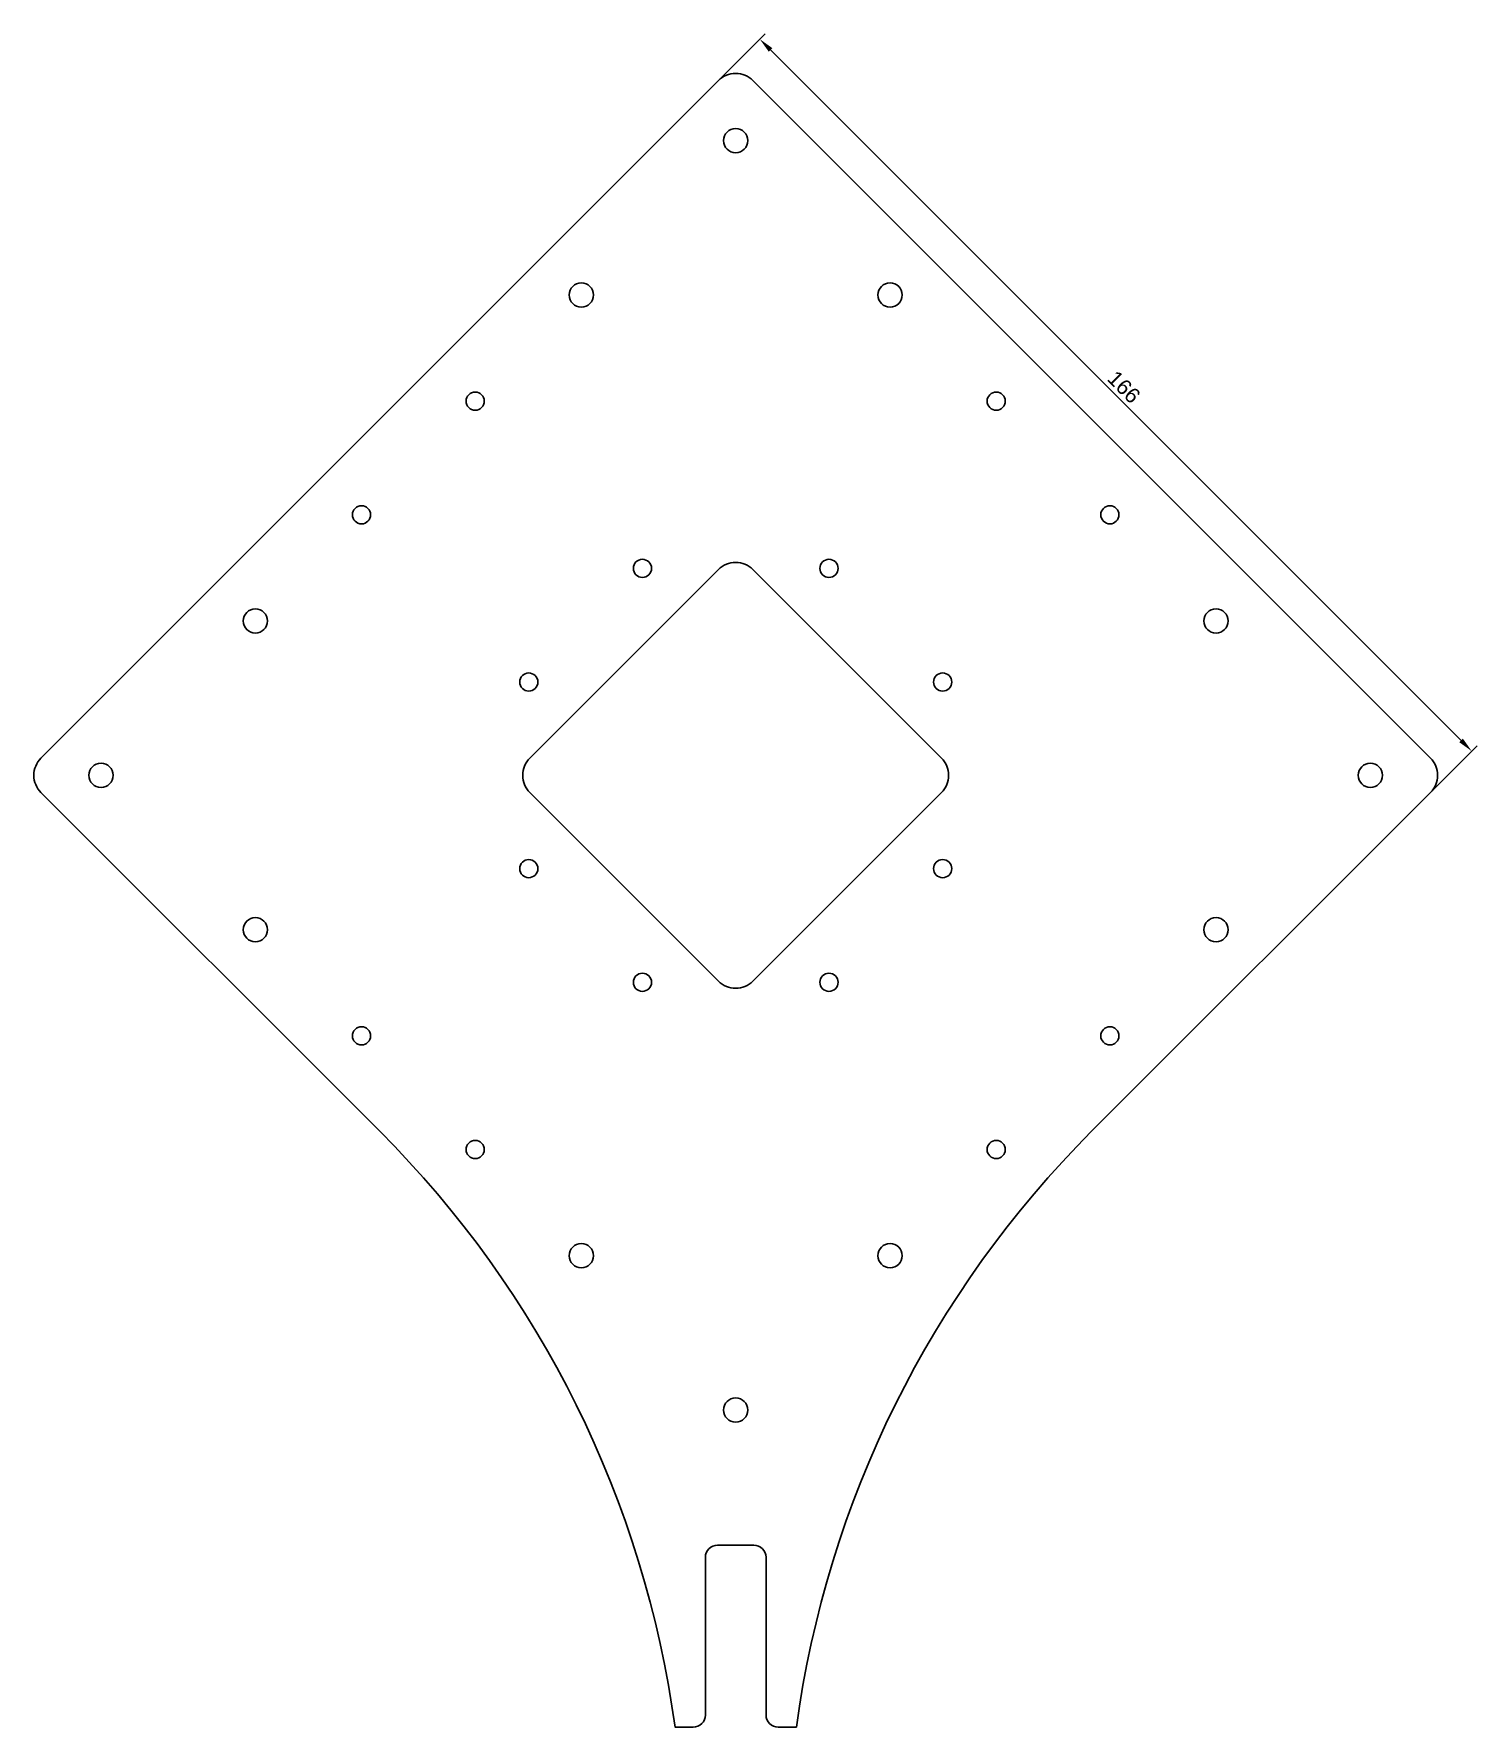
# Model space of a CAD drawing. Header units: millimetres. Extents: x 54 to 292, y 60 to 339.
import ezdxf

# ---------------------------------------------------------------- set-up
doc = ezdxf.new("R2010")
doc.units = ezdxf.units.MM
doc.styles.get("Standard").update_dxf_attribs({"font": 'arial.ttf'})
doc.dimstyles.new('ISO-25', dxfattribs={"dimtxt": 2.5, "dimasz": 2.5, "dimexe": 1.25, "dimexo": 0.625, "dimtad": 1, "dimtxsty": 'Standard', "dimcen": 2.5, "dimadec": 0, "dimazin": 0, "dimtfac": 1, "dimtmove": 0, "dimatfit": 3, "dimfxl": 1, "dimarcsym": 0})

# ---------------------------------------------------------------- blocks, each defined once
blk = doc.blocks.new('*D2')
at = {"color": 0, "lineweight": -2}
for p, q in [((167.44, 332.08), (174.69, 339.34)), ((175.58, 336.69), (289.42, 222.84)), ((284.82, 214.7), (292.07, 221.96))]:
    blk.add_line(p, q, dxfattribs=at)
at = {"color": 0}
for points in [[(175.87, 336.98), (175.28, 336.39), (173.81, 338.45)], [(289.13, 222.55), (289.72, 223.14), (291.19, 221.07)]]:
    blk.add_solid(points, dxfattribs=at)
at = {"layer": 'Defpoints', "color": 0}
for p in [(167, 331.64), (291.19, 221.07), (284.38, 214.26)]:
    blk.add_point(p, dxfattribs=at)
at = {"color": 0, "insert": (233.84, 281.11), "char_height": 2.5, "attachment_point": 5, "rotation": 315}
blk.add_mtext('166', dxfattribs=at)

msp = doc.modelspace()

# ---------------------------------------------------------------- linework, layer by layer
for points in [[(228.514, 158.398, 0.1640758), (179.824, 60.159), (176.824, 60.159, -0.4142136), (174.824, 62.159), (174.824, 88.159, 0.4142136), (172.824, 90.159), (166.824, 90.159, 0.4142136), (164.824, 88.159), (164.824, 62.159, -0.4142136), (162.824, 60.159), (159.824, 60.159, 0.1640758), (111.134, 158.398), (55.272, 214.259, -0.4142136), (55.272, 219.916), (166.995, 331.639, -0.4142136), (172.652, 331.639), (284.375, 219.916, -0.4142136), (284.375, 214.259)], [(135.883, 219.916), (166.995, 251.029, -0.4142136), (172.652, 251.029), (203.765, 219.916, -0.4142136), (203.765, 214.259), (172.652, 183.147, -0.4142136), (166.995, 183.147), (135.883, 214.259, -0.4142136)]]:
    msp.add_lwpolyline(points, format="xyb", close=True)
for centre, radius in [((169.824, 321.74), 2), ((144.368, 296.284), 2), ((195.28, 296.284), 2), ((126.867, 278.783), 1.5), ((212.78, 278.783), 1.5), ((108.129, 260.045), 1.5), ((231.519, 260.045), 1.5), ((154.444, 251.206), 1.5), ((185.203, 251.206), 1.5), ((90.628, 242.544), 2), ((249.02, 242.544), 2), ((135.706, 232.467), 1.5), ((203.942, 232.467), 1.5), ((65.172, 217.088), 2), ((274.476, 217.088), 2), ((135.706, 201.708), 1.5), ((203.942, 201.708), 1.5), ((90.628, 191.632), 2), ((249.02, 191.632), 2), ((154.444, 182.97), 1.5), ((185.203, 182.97), 1.5), ((108.129, 174.131), 1.5), ((231.519, 174.131), 1.5), ((126.867, 155.393), 1.5), ((212.78, 155.393), 1.5), ((144.368, 137.892), 2), ((195.28, 137.892), 2), ((169.824, 112.436), 2)]:
    msp.add_circle(centre, radius)

# ---------------------------------------------------------------- dimensions: what is measured, and where the dimension line sits
dim = msp.add_aligned_dim(p1=(166.995, 331.639), p2=(284.375, 214.259), distance=9.637, dimstyle='ISO-25')
dim.commit()
dim.dimension.update_dxf_attribs({"geometry": '*D2', "text_midpoint": (233.843, 281.108)})

doc.saveas('drawing.dxf')
